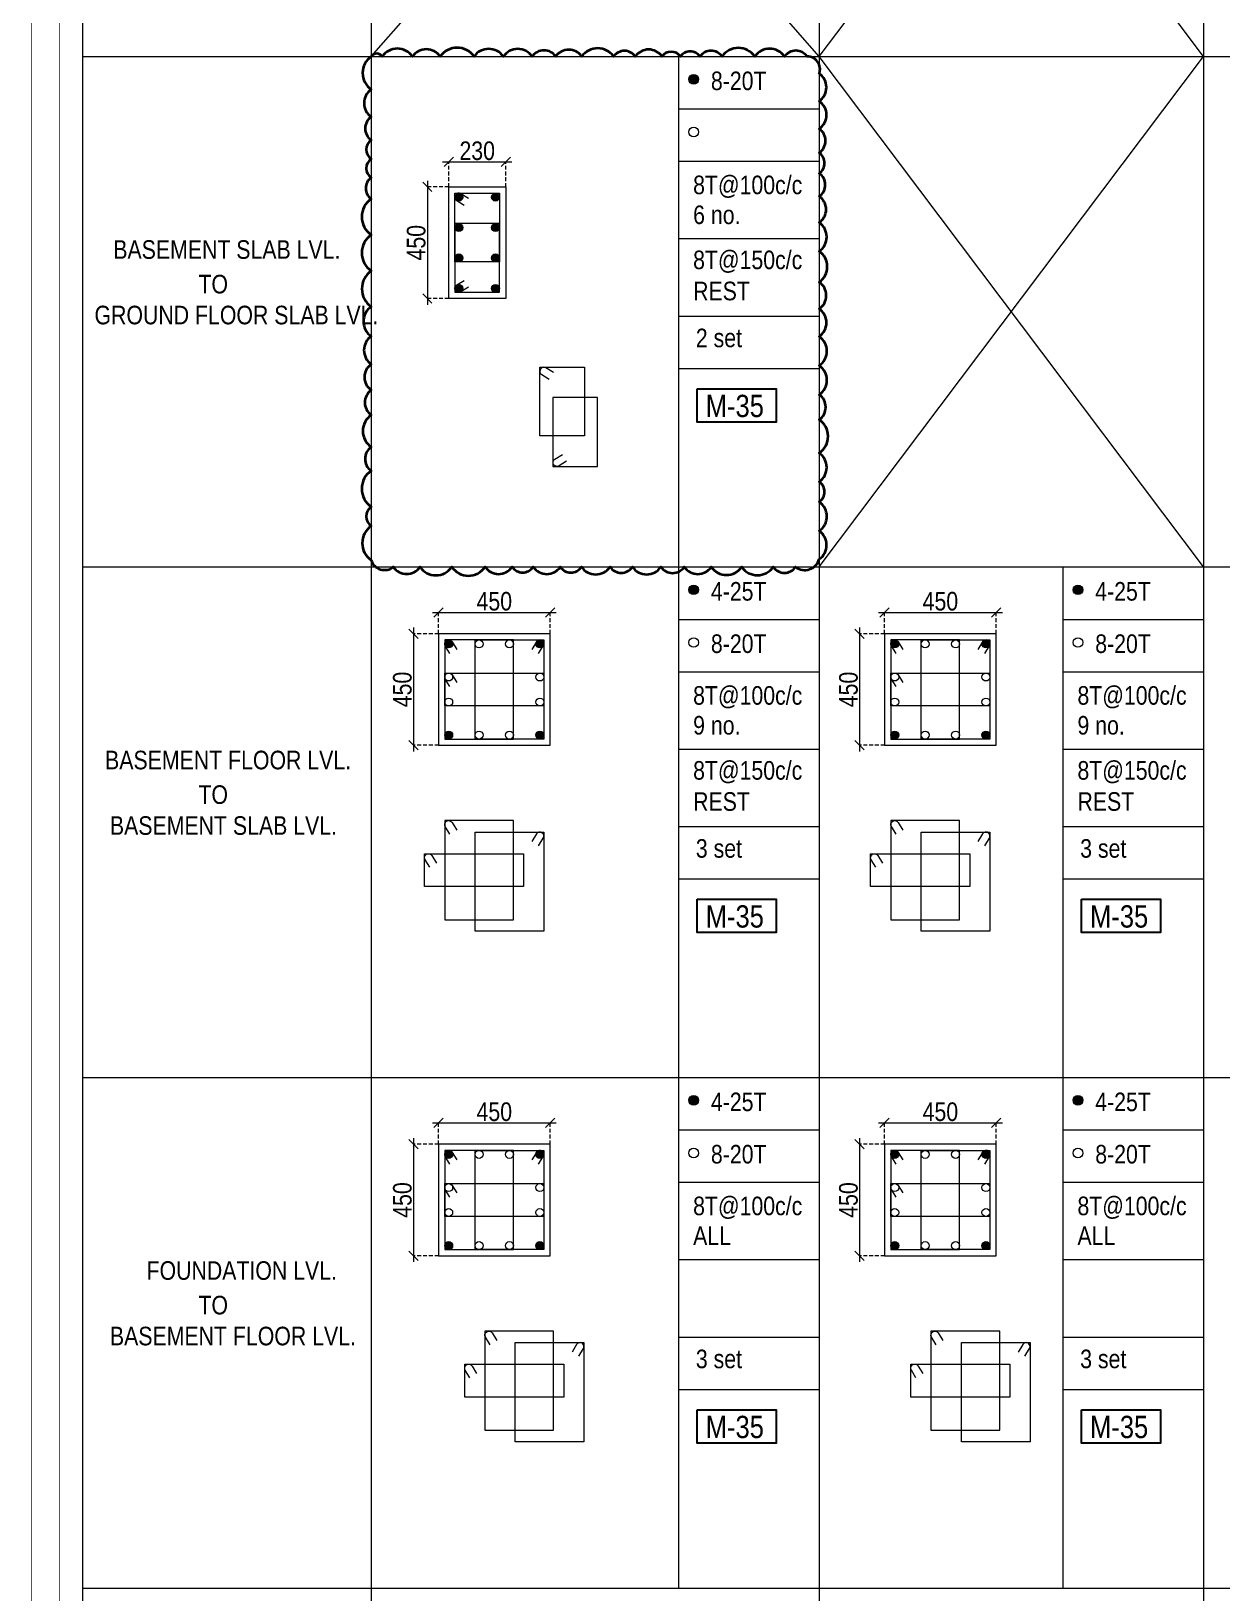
# Model space of a CAD drawing. Header units: millimetres. Extents: x 1112055 to 3390982, y -148532 to 766891.
# Drawn here: x 2086793 to 2106011, y 332674 to 357878 of the extents above; entities that cross this region are included whole.
import ezdxf
from ezdxf.enums import TextEntityAlignment as Align

# ---------------------------------------------------------------- set-up
doc = ezdxf.new("R2010")
doc.units = ezdxf.units.MM
doc.header["$PDMODE"] = 35
doc.header["$PDSIZE"] = -25
doc.linetypes.add('DASHED2', pattern=[0.375, 0.25, -0.125])
doc.linetypes.add('Hidden', pattern=[9.525, 6.35, -3.175])
for name, color, linetype, lineweight in [('B COL. SIZE DIM', 220, 'Continuous', 25), ('B COLSCH', 204, 'Continuous', 20), ('B COLUMN', 1, 'Hidden', 9), ('B STEEL', 34, 'Continuous', 15), ('B TITLE BLOCK', 250, 'Continuous', 0)]:
    doc.layers.add(name, color=color, linetype=linetype, lineweight=lineweight)
doc.layers.add('B TEXT', color=7, linetype='Continuous')
doc.styles.add('dim inside', font='romans.shx', dxfattribs={"width": 0.8, "height": 125})
doc.styles.add('SWINC', font='swissc.ttf')
doc.dimstyles.new('dim inside', dxfattribs={"dimtxt": 125, "dimasz": 100, "dimexe": 0, "dimexo": 0, "dimgap": 10, "dimtad": 0, "dimdec": 0, "dimzin": 0, "dimdsep": 46, "dimtxsty": 'dim inside', "dimblk": 'SMALL', "dimcen": 0.09, "dimadec": 0, "dimazin": 0, "dimtfac": 1, "dimtdec": 0, "dimtofl": 0, "dimtmove": 0, "dimatfit": 3, "dimfxl": 1, "dimtolj": 1, "dimtzin": 0, "dimarcsym": 2})

# ---------------------------------------------------------------- blocks, each defined once
blk = doc.blocks.new('_Oblique')
at = {"color": 0, "linetype": 'ByBlock', "lineweight": -2}
blk.add_line((-0.5, -0.5), (0.5, 0.5), dxfattribs=at)
blk = doc.blocks.new('*D1052')
at = {"layer": 'B COL. SIZE DIM', "color": 250, "lineweight": 9, "ltscale": 250, "transparency": 16777216}
blk.add_line((2093268, 340258), (2095268, 340258), dxfattribs=at)
at = {"layer": 'B COL. SIZE DIM', "color": 250, "linetype": 'DASHED2', "lineweight": 9, "ltscale": 250, "transparency": 16777216}
for p, q in [((2093368, 339913), (2093368, 340258)), ((2095168, 339913), (2095168, 340258))]:
    blk.add_line(p, q, dxfattribs=at)
at = {"layer": 'Defpoints', "color": 0, "ltscale": 250, "transparency": 16777216}
for p in [(2095168, 340258), (2093368, 339913), (2095168, 339913)]:
    blk.add_point(p, dxfattribs=at)
at = {"layer": 'B COL. SIZE DIM', "color": 250, "lineweight": 9, "ltscale": 250, "transparency": 16777216, "xscale": 150, "yscale": 150, "zscale": 150, "rotation": 180}
blk.add_blockref('_Oblique', (2093368, 340258), dxfattribs=at)
at = {"layer": 'B COL. SIZE DIM', "color": 250, "lineweight": 9, "ltscale": 250, "transparency": 16777216, "xscale": 150, "yscale": 150, "zscale": 150}
blk.add_blockref('_Oblique', (2095168, 340258), dxfattribs=at)
at = {"layer": 'B COL. SIZE DIM', "color": 6, "ltscale": 250, "transparency": 16777216, "insert": (2094268, 340436), "char_height": 300, "attachment_point": 5, "style": 'SWINC'}
blk.add_mtext('\\A1;450', dxfattribs=at)
blk = doc.blocks.new('*D1053')
at = {"layer": 'B COL. SIZE DIM', "color": 250, "lineweight": 9, "ltscale": 250, "transparency": 16777216}
blk.add_line((2092964, 340013), (2092964, 338013), dxfattribs=at)
at = {"layer": 'B COL. SIZE DIM', "color": 250, "linetype": 'DASHED2', "lineweight": 9, "ltscale": 250, "transparency": 16777216}
for p, q in [((2093368, 339913), (2092964, 339913)), ((2093368, 338113), (2092964, 338113))]:
    blk.add_line(p, q, dxfattribs=at)
at = {"layer": 'Defpoints', "color": 0, "ltscale": 250, "transparency": 16777216}
for p in [(2093368, 339913), (2092964, 338113), (2093368, 338113)]:
    blk.add_point(p, dxfattribs=at)
at = {"layer": 'B COL. SIZE DIM', "color": 250, "lineweight": 9, "ltscale": 250, "transparency": 16777216, "xscale": 150, "yscale": 150, "zscale": 150}
for p, rotation in [((2092964, 339913), 90), ((2092964, 338113), 270)]:
    blk.add_blockref('_Oblique', p, dxfattribs=dict(at, rotation=rotation))
at = {"layer": 'B COL. SIZE DIM', "color": 6, "ltscale": 250, "transparency": 16777216, "insert": (2092785, 339013), "char_height": 300, "attachment_point": 5, "rotation": 90, "style": 'SWINC'}
blk.add_mtext('\\A1;450', dxfattribs=at)
blk = doc.blocks.new('*D1310')
at = {"layer": 'B COL. SIZE DIM', "color": 250, "lineweight": 9, "ltscale": 250, "transparency": 16777216}
blk.add_line((2093268, 348498), (2095268, 348498), dxfattribs=at)
at = {"layer": 'B COL. SIZE DIM', "color": 250, "linetype": 'DASHED2', "lineweight": 9, "ltscale": 250, "transparency": 16777216}
for p, q in [((2093368, 348153), (2093368, 348498)), ((2095168, 348153), (2095168, 348498))]:
    blk.add_line(p, q, dxfattribs=at)
at = {"layer": 'Defpoints', "color": 0, "ltscale": 250, "transparency": 16777216}
for p in [(2095168, 348498), (2093368, 348153), (2095168, 348153)]:
    blk.add_point(p, dxfattribs=at)
at = {"layer": 'B COL. SIZE DIM', "color": 250, "lineweight": 9, "ltscale": 250, "transparency": 16777216, "xscale": 150, "yscale": 150, "zscale": 150, "rotation": 180}
blk.add_blockref('_Oblique', (2093368, 348498), dxfattribs=at)
at = {"layer": 'B COL. SIZE DIM', "color": 250, "lineweight": 9, "ltscale": 250, "transparency": 16777216, "xscale": 150, "yscale": 150, "zscale": 150}
blk.add_blockref('_Oblique', (2095168, 348498), dxfattribs=at)
at = {"layer": 'B COL. SIZE DIM', "color": 6, "ltscale": 250, "transparency": 16777216, "insert": (2094268, 348676), "char_height": 300, "attachment_point": 5, "style": 'SWINC'}
blk.add_mtext('\\A1;450', dxfattribs=at)
blk = doc.blocks.new('*D1311')
at = {"layer": 'B COL. SIZE DIM', "color": 250, "lineweight": 9, "ltscale": 250, "transparency": 16777216}
blk.add_line((2092964, 348253), (2092964, 346253), dxfattribs=at)
at = {"layer": 'B COL. SIZE DIM', "color": 250, "linetype": 'DASHED2', "lineweight": 9, "ltscale": 250, "transparency": 16777216}
for p, q in [((2093368, 348153), (2092964, 348153)), ((2093368, 346353), (2092964, 346353))]:
    blk.add_line(p, q, dxfattribs=at)
at = {"layer": 'Defpoints', "color": 0, "ltscale": 250, "transparency": 16777216}
for p in [(2093368, 348153), (2092964, 346353), (2093368, 346353)]:
    blk.add_point(p, dxfattribs=at)
at = {"layer": 'B COL. SIZE DIM', "color": 250, "lineweight": 9, "ltscale": 250, "transparency": 16777216, "xscale": 150, "yscale": 150, "zscale": 150}
for p, rotation in [((2092964, 348153), 90), ((2092964, 346353), 270)]:
    blk.add_blockref('_Oblique', p, dxfattribs=dict(at, rotation=rotation))
at = {"layer": 'B COL. SIZE DIM', "color": 6, "ltscale": 250, "transparency": 16777216, "insert": (2092785, 347253), "char_height": 300, "attachment_point": 5, "rotation": 90, "style": 'SWINC'}
blk.add_mtext('\\A1;450', dxfattribs=at)
blk = doc.blocks.new('*D2344')
at = {"layer": 'B COL. SIZE DIM', "color": 250, "lineweight": 9, "ltscale": 250, "transparency": 16777216}
blk.add_line((2100469, 340258), (2102469, 340258), dxfattribs=at)
at = {"layer": 'B COL. SIZE DIM', "color": 250, "linetype": 'DASHED2', "lineweight": 9, "ltscale": 250, "transparency": 16777216}
for p, q in [((2100569, 339913), (2100569, 340258)), ((2102369, 339913), (2102369, 340258))]:
    blk.add_line(p, q, dxfattribs=at)
at = {"layer": 'Defpoints', "color": 0, "ltscale": 250, "transparency": 16777216}
for p in [(2102369, 340258), (2100569, 339913), (2102369, 339913)]:
    blk.add_point(p, dxfattribs=at)
at = {"layer": 'B COL. SIZE DIM', "color": 250, "lineweight": 9, "ltscale": 250, "transparency": 16777216, "xscale": 150, "yscale": 150, "zscale": 150, "rotation": 180}
blk.add_blockref('_Oblique', (2100569, 340258), dxfattribs=at)
at = {"layer": 'B COL. SIZE DIM', "color": 250, "lineweight": 9, "ltscale": 250, "transparency": 16777216, "xscale": 150, "yscale": 150, "zscale": 150}
blk.add_blockref('_Oblique', (2102369, 340258), dxfattribs=at)
at = {"layer": 'B COL. SIZE DIM', "color": 6, "ltscale": 250, "transparency": 16777216, "insert": (2101469, 340436), "char_height": 300, "attachment_point": 5, "style": 'SWINC'}
blk.add_mtext('\\A1;450', dxfattribs=at)
blk = doc.blocks.new('*D2345')
at = {"layer": 'B COL. SIZE DIM', "color": 250, "lineweight": 9, "ltscale": 250, "transparency": 16777216}
blk.add_line((2100165, 340013), (2100165, 338013), dxfattribs=at)
at = {"layer": 'B COL. SIZE DIM', "color": 250, "linetype": 'DASHED2', "lineweight": 9, "ltscale": 250, "transparency": 16777216}
for p, q in [((2100569, 339913), (2100165, 339913)), ((2100569, 338113), (2100165, 338113))]:
    blk.add_line(p, q, dxfattribs=at)
at = {"layer": 'Defpoints', "color": 0, "ltscale": 250, "transparency": 16777216}
for p in [(2100569, 339913), (2100165, 338113), (2100569, 338113)]:
    blk.add_point(p, dxfattribs=at)
at = {"layer": 'B COL. SIZE DIM', "color": 250, "lineweight": 9, "ltscale": 250, "transparency": 16777216, "xscale": 150, "yscale": 150, "zscale": 150}
for p, rotation in [((2100165, 339913), 90), ((2100165, 338113), 270)]:
    blk.add_blockref('_Oblique', p, dxfattribs=dict(at, rotation=rotation))
at = {"layer": 'B COL. SIZE DIM', "color": 6, "ltscale": 250, "transparency": 16777216, "insert": (2099986, 339013), "char_height": 300, "attachment_point": 5, "rotation": 90, "style": 'SWINC'}
blk.add_mtext('\\A1;450', dxfattribs=at)
blk = doc.blocks.new('*D2342')
at = {"layer": 'B COL. SIZE DIM', "color": 250, "lineweight": 9, "ltscale": 250, "transparency": 16777216}
blk.add_line((2100469, 348498), (2102469, 348498), dxfattribs=at)
at = {"layer": 'B COL. SIZE DIM', "color": 250, "linetype": 'DASHED2', "lineweight": 9, "ltscale": 250, "transparency": 16777216}
for p, q in [((2100569, 348153), (2100569, 348498)), ((2102369, 348153), (2102369, 348498))]:
    blk.add_line(p, q, dxfattribs=at)
at = {"layer": 'Defpoints', "color": 0, "ltscale": 250, "transparency": 16777216}
for p in [(2102369, 348498), (2100569, 348153), (2102369, 348153)]:
    blk.add_point(p, dxfattribs=at)
at = {"layer": 'B COL. SIZE DIM', "color": 250, "lineweight": 9, "ltscale": 250, "transparency": 16777216, "xscale": 150, "yscale": 150, "zscale": 150, "rotation": 180}
blk.add_blockref('_Oblique', (2100569, 348498), dxfattribs=at)
at = {"layer": 'B COL. SIZE DIM', "color": 250, "lineweight": 9, "ltscale": 250, "transparency": 16777216, "xscale": 150, "yscale": 150, "zscale": 150}
blk.add_blockref('_Oblique', (2102369, 348498), dxfattribs=at)
at = {"layer": 'B COL. SIZE DIM', "color": 6, "ltscale": 250, "transparency": 16777216, "insert": (2101469, 348676), "char_height": 300, "attachment_point": 5, "style": 'SWINC'}
blk.add_mtext('\\A1;450', dxfattribs=at)
blk = doc.blocks.new('*D2343')
at = {"layer": 'B COL. SIZE DIM', "color": 250, "lineweight": 9, "ltscale": 250, "transparency": 16777216}
blk.add_line((2100165, 348253), (2100165, 346253), dxfattribs=at)
at = {"layer": 'B COL. SIZE DIM', "color": 250, "linetype": 'DASHED2', "lineweight": 9, "ltscale": 250, "transparency": 16777216}
for p, q in [((2100569, 348153), (2100165, 348153)), ((2100569, 346353), (2100165, 346353))]:
    blk.add_line(p, q, dxfattribs=at)
at = {"layer": 'Defpoints', "color": 0, "ltscale": 250, "transparency": 16777216}
for p in [(2100569, 348153), (2100165, 346353), (2100569, 346353)]:
    blk.add_point(p, dxfattribs=at)
at = {"layer": 'B COL. SIZE DIM', "color": 250, "lineweight": 9, "ltscale": 250, "transparency": 16777216, "xscale": 150, "yscale": 150, "zscale": 150}
for p, rotation in [((2100165, 348153), 90), ((2100165, 346353), 270)]:
    blk.add_blockref('_Oblique', p, dxfattribs=dict(at, rotation=rotation))
at = {"layer": 'B COL. SIZE DIM', "color": 6, "ltscale": 250, "transparency": 16777216, "insert": (2099986, 347253), "char_height": 300, "attachment_point": 5, "rotation": 90, "style": 'SWINC'}
blk.add_mtext('\\A1;450', dxfattribs=at)
blk = doc.blocks.new('*D2346')
at = {"layer": 'B COL. SIZE DIM', "color": 250, "lineweight": 9, "ltscale": 250, "transparency": 16777216}
blk.add_line((2093187, 355464), (2093187, 353464), dxfattribs=at)
at = {"layer": 'B COL. SIZE DIM', "color": 250, "linetype": 'DASHED2', "lineweight": 9, "ltscale": 250, "transparency": 16777216}
for p, q in [((2093532, 355364), (2093187, 355364)), ((2093532, 353564), (2093187, 353564))]:
    blk.add_line(p, q, dxfattribs=at)
at = {"layer": 'Defpoints', "color": 0, "ltscale": 250, "transparency": 16777216}
for p in [(2093532, 355364), (2093187, 353564), (2093532, 353564)]:
    blk.add_point(p, dxfattribs=at)
at = {"layer": 'B COL. SIZE DIM', "color": 250, "lineweight": 9, "ltscale": 250, "transparency": 16777216, "xscale": 150, "yscale": 150, "zscale": 150}
for p, rotation in [((2093187, 355364), 90), ((2093187, 353564), 270)]:
    blk.add_blockref('_Oblique', p, dxfattribs=dict(at, rotation=rotation))
at = {"layer": 'B COL. SIZE DIM', "color": 6, "ltscale": 250, "transparency": 16777216, "insert": (2093008, 354464), "char_height": 300, "attachment_point": 5, "rotation": 90, "style": 'SWINC'}
blk.add_mtext('\\A1;450', dxfattribs=at)
blk = doc.blocks.new('*D2347')
at = {"layer": 'B COL. SIZE DIM', "color": 250, "lineweight": 9, "ltscale": 250, "transparency": 16777216}
blk.add_line((2093432, 355768), (2094552, 355768), dxfattribs=at)
at = {"layer": 'B COL. SIZE DIM', "color": 250, "linetype": 'DASHED2', "lineweight": 9, "ltscale": 250, "transparency": 16777216}
for p, q in [((2093532, 355364), (2093532, 355768)), ((2094452, 355364), (2094452, 355768))]:
    blk.add_line(p, q, dxfattribs=at)
at = {"layer": 'Defpoints', "color": 0, "ltscale": 250, "transparency": 16777216}
for p in [(2094452, 355768), (2093532, 355364), (2094452, 355364)]:
    blk.add_point(p, dxfattribs=at)
at = {"layer": 'B COL. SIZE DIM', "color": 250, "lineweight": 9, "ltscale": 250, "transparency": 16777216, "xscale": 150, "yscale": 150, "zscale": 150, "rotation": 180}
blk.add_blockref('_Oblique', (2093532, 355768), dxfattribs=at)
at = {"layer": 'B COL. SIZE DIM', "color": 250, "lineweight": 9, "ltscale": 250, "transparency": 16777216, "xscale": 150, "yscale": 150, "zscale": 150}
blk.add_blockref('_Oblique', (2094452, 355768), dxfattribs=at)
at = {"layer": 'B COL. SIZE DIM', "color": 6, "ltscale": 250, "transparency": 16777216, "insert": (2093992, 355947), "char_height": 300, "attachment_point": 5, "style": 'SWINC'}
blk.add_mtext('\\A1;230', dxfattribs=at)

msp = doc.modelspace()

# ---------------------------------------------------------------- hatches: boundary and pattern name
at = {"layer": 'B STEEL', "lineweight": 9, "ltscale": 0.5}
h = msp.add_hatch(color=34, dxfattribs=at)
edge = h.paths.add_edge_path()
edge.add_arc((2097486, 357101.6), 76.8, 0, 360)
h = msp.add_hatch(color=34, dxfattribs=at)
edge = h.paths.add_edge_path()
edge.add_arc((2093695.7, 355199.7), 64, 270, 630, ccw=False)
at = {"layer": 'B STEEL'}
h = msp.add_hatch(color=34, dxfattribs=at)
edge = h.paths.add_edge_path()
edge.add_arc((2094287.6, 355199.7), 64, 270, 630, ccw=False)
h = msp.add_hatch(color=34, dxfattribs=at)
edge = h.paths.add_edge_path()
edge.add_arc((2093695.7, 354709.1), 64, 270, 630, ccw=False)
h = msp.add_hatch(color=34, dxfattribs=at)
edge = h.paths.add_edge_path()
edge.add_arc((2094287.6, 354709.1), 64, 270, 630)
h = msp.add_hatch(color=34, dxfattribs=at)
edge = h.paths.add_edge_path()
edge.add_arc((2093695.7, 354218.4), 64, 270, 630, ccw=False)
h = msp.add_hatch(color=34, dxfattribs=at)
edge = h.paths.add_edge_path()
edge.add_arc((2094287.6, 354218.4), 64, 270, 630)
at = {"layer": 'B STEEL', "lineweight": 9, "ltscale": 0.5}
h = msp.add_hatch(color=34, dxfattribs=at)
edge = h.paths.add_edge_path()
edge.add_arc((2093695.7, 353727.8), 64, 90, 450)
at = {"layer": 'B STEEL'}
h = msp.add_hatch(color=34, dxfattribs=at)
edge = h.paths.add_edge_path()
edge.add_arc((2094287.6, 353727.8), 64, 270, 630, ccw=False)
at = {"layer": 'B STEEL', "lineweight": 9, "ltscale": 0.5}
h = msp.add_hatch(color=34, dxfattribs=at)
edge = h.paths.add_edge_path()
edge.add_arc((2097486, 348861.8), 76.8, 0, 360)
h = msp.add_hatch(color=34, dxfattribs=at)
edge = h.paths.add_edge_path()
edge.add_arc((2103690, 348861.8), 76.8, 0, 360)
h = msp.add_hatch(color=34, dxfattribs=at)
edge = h.paths.add_edge_path()
edge.add_arc((2093531.7, 347988.6), 64, 0, 360)
h = msp.add_hatch(color=34, dxfattribs=at)
edge = h.paths.add_edge_path()
edge.add_arc((2095003.6, 347988.6), 64, 180, 540, ccw=False)
h = msp.add_hatch(color=34, dxfattribs=at)
edge = h.paths.add_edge_path()
edge.add_arc((2100732.6, 347988.6), 64, 0, 360)
h = msp.add_hatch(color=34, dxfattribs=at)
edge = h.paths.add_edge_path()
edge.add_arc((2102204.6, 347988.6), 64, 180, 540, ccw=False)
h = msp.add_hatch(color=34, dxfattribs=at)
edge = h.paths.add_edge_path()
edge.add_arc((2093531.7, 346516.6), 64, 0, 360, ccw=False)
h = msp.add_hatch(color=34, dxfattribs=at)
edge = h.paths.add_edge_path()
edge.add_arc((2095003.6, 346516.6), 64, -180, 180)
h = msp.add_hatch(color=34, dxfattribs=at)
edge = h.paths.add_edge_path()
edge.add_arc((2100732.6, 346516.6), 64, 0, 360, ccw=False)
h = msp.add_hatch(color=34, dxfattribs=at)
edge = h.paths.add_edge_path()
edge.add_arc((2102204.6, 346516.6), 64, -180, 180)
h = msp.add_hatch(color=34, dxfattribs=at)
edge = h.paths.add_edge_path()
edge.add_arc((2097486, 340621.9), 76.8, 0, 360)
h = msp.add_hatch(color=34, dxfattribs=at)
edge = h.paths.add_edge_path()
edge.add_arc((2103690, 340621.9), 76.8, 0, 360)
h = msp.add_hatch(color=34, dxfattribs=at)
edge = h.paths.add_edge_path()
edge.add_arc((2093531.7, 339748.7), 64, 0, 360)
h = msp.add_hatch(color=34, dxfattribs=at)
edge = h.paths.add_edge_path()
edge.add_arc((2095003.6, 339748.7), 64, 180, 540, ccw=False)
h = msp.add_hatch(color=34, dxfattribs=at)
edge = h.paths.add_edge_path()
edge.add_arc((2100732.6, 339748.7), 64, 0, 360)
h = msp.add_hatch(color=34, dxfattribs=at)
edge = h.paths.add_edge_path()
edge.add_arc((2102204.6, 339748.7), 64, 180, 540, ccw=False)
h = msp.add_hatch(color=34, dxfattribs=at)
edge = h.paths.add_edge_path()
edge.add_arc((2093531.7, 338276.8), 64, 0, 360, ccw=False)
h = msp.add_hatch(color=34, dxfattribs=at)
edge = h.paths.add_edge_path()
edge.add_arc((2095003.6, 338276.8), 64, -180, 180)
h = msp.add_hatch(color=34, dxfattribs=at)
edge = h.paths.add_edge_path()
edge.add_arc((2100732.6, 338276.8), 64, 0, 360, ccw=False)
h = msp.add_hatch(color=34, dxfattribs=at)
edge = h.paths.add_edge_path()
edge.add_arc((2102204.6, 338276.8), 64, -180, 180)

# ---------------------------------------------------------------- linework, layer by layer
at = {"color": 2, "lineweight": 35}
msp.add_lwpolyline([(2092280.6, 357469.9, 0.5205671), (2092280.6, 356938.3, 0.5205671), (2092280.6, 356495.1, 0.5205671), (2092280.6, 356121.9, 0.5205671), (2092280.6, 355815.7, 0.5205671), (2092280.6, 355513.9, 0.5205671), (2092280.6, 355172.6, 0.5205671), (2092280.6, 354591.5, 0.5205671), (2092280.6, 354008.8, 0.5205671), (2092280.6, 353432.1, 0.5205671), (2092280.6, 352954.5, 0.5205671), (2092280.6, 352503.6, 0.5205671), (2092280.6, 352084.3, 0.5205671), (2092280.6, 351683.8, 0.5205671), (2092280.6, 351166.6, 0.5205671), (2092280.6, 350784.4, 0.5205671), (2092280.6, 350201.8, 0.5205671), (2092280.6, 349891.5, 0.5205671), (2092280.6, 349339.9, 0.5205671), (2092638.7, 349230.1, 0.5205671), (2093068.6, 349230.1, 0.5205671), (2093581, 349230.1, 0.5205671), (2094119.5, 349230.1, 0.5205671), (2094556.7, 349230.1, 0.5205671), (2094896.2, 349230.1, 0.5205671), (2095333.6, 349230.1, 0.5205671), (2095674.8, 349230.1, 0.5205671), (2096137.2, 349230.1, 0.5205671), (2096497.1, 349230.1, 0.5205671), (2096958.2, 349230.1, 0.5205671), (2097334.2, 349230.1, 0.5205671), (2097771.2, 349230.1, 0.5205671), (2098262.1, 349230.1, 0.5205671), (2098769.7, 349230.1, 0.5205671), (2099131.8, 349230.1, 0.5205671), (2099514.1, 349355.2, 0.5205671), (2099514.1, 349812.4, 0.5205671), (2099514.1, 350279.4, 0.5205671), (2099514.1, 350606.3, 0.5205671), (2099514.1, 351068.7, 0.5205671), (2099514.1, 351609.7, 0.5205671), (2099514.1, 352010.3, 0.5205671), (2099514.1, 352481.6, 0.5205671), (2099514.1, 352950.5, 0.5205671), (2099514.1, 353397, 0.5205671), (2099514.1, 353828.7, 0.5205671), (2099514.1, 354326.4, 0.5205671), (2099514.1, 354789.7, 0.5205671), (2099514.1, 355213.8, 0.5205671), (2099514.1, 355583.5, 0.5205671), (2099514.1, 355915, 0.5205671), (2099514.1, 356304, 0.5205671), (2099514.1, 356750.6, 0.5205671), (2099514.1, 357194.1, 0.5205671), (2099317.3, 357469.9, 0.5205671), (2098951.7, 357469.9, 0.5205671), (2098473, 357469.9, 0.5205671), (2097943.9, 357469.9, 0.5205671), (2097588.8, 357469.9, 0.5205671), (2097271.7, 357469.9, 0.5205671), (2096974.8, 357469.9, 0.5205671), (2096543.6, 357469.9, 0.5205671), (2096193.2, 357469.9, 0.5205671), (2095680.9, 357469.9, 0.5205671), (2095259, 357469.9, 0.5205671), (2094880.3, 357469.9, 0.5205671), (2094414, 357469.9, 0.5205671), (2093941.3, 357469.9, 0.5205671), (2093394, 357469.9, 0.5205671), (2092946.2, 357469.9, 0.5205671), (2092459.5, 357469.9, 0.5205671)], format="xyb", close=True, dxfattribs=at)
at = {"layer": 'B COLSCH', "color": 250, "lineweight": 0}
for p, q in [((2087620, 383508.5), (2087620, 323875.2)), ((2092280.6, 382189.4), (2092280.6, 323875.2)), ((2099514.1, 382189.4), (2099514.1, 323875.2)), ((2105718.1, 382189.4), (2105718.1, 323875.2)), ((2099514.1, 357469.9), (2092280.6, 365709.7)), ((2092280.6, 357469.9), (2099514.1, 365709.7)), ((2105718.1, 357469.9), (2099514.1, 365709.7)), ((2099514.1, 357469.9), (2105718.1, 365709.7)), ((2087620, 357469.9), (2216655.7, 357469.9)), ((2097239.7, 357469.9), (2097239.7, 332750.4)), ((2099514.1, 349230.1), (2105718.1, 357469.9)), ((2105718.1, 349230.1), (2099514.1, 357469.9)), ((2097239.7, 356624.9), (2099514.1, 356624.9)), ((2097239.7, 355779.9), (2099514.1, 355779.9)), ((2097239.7, 354530.1), (2099514.1, 354530.1)), ((2097239.7, 353280.4), (2099514.1, 353280.4)), ((2097239.7, 352435.4), (2099514.1, 352435.4)), ((2087620, 349230.1), (2216655.7, 349230.1)), ((2103443.7, 349230.1), (2103443.7, 332750.4)), ((2097239.7, 348385.1), (2099514.1, 348385.1)), ((2103443.7, 348385.1), (2105718.1, 348385.1)), ((2097239.7, 347540.1), (2099514.1, 347540.1)), ((2103443.7, 347540.1), (2105718.1, 347540.1)), ((2097239.7, 346290.3), (2099514.1, 346290.3)), ((2103443.7, 346290.3), (2105718.1, 346290.3)), ((2097239.7, 345040.5), (2099514.1, 345040.5)), ((2103443.7, 345040.5), (2105718.1, 345040.5)), ((2097239.7, 344195.5), (2099514.1, 344195.5)), ((2103443.7, 344195.5), (2105718.1, 344195.5)), ((2087620, 340990.2), (2216655.7, 340990.2)), ((2097239.7, 340145.2), (2099514.1, 340145.2)), ((2103443.7, 340145.2), (2105718.1, 340145.2)), ((2097239.7, 339300.2), (2099514.1, 339300.2)), ((2103443.7, 339300.2), (2105718.1, 339300.2)), ((2097239.7, 338050.5), (2099514.1, 338050.5)), ((2103443.7, 338050.5), (2105718.1, 338050.5)), ((2097239.7, 336800.7), (2099514.1, 336800.7)), ((2103443.7, 336800.7), (2105718.1, 336800.7)), ((2097239.7, 335955.7), (2099514.1, 335955.7)), ((2103443.7, 335955.7), (2105718.1, 335955.7)), ((2087620, 332750.4), (2216655.7, 332750.4))]:
    msp.add_line(p, q, dxfattribs=at)
at = {"layer": 'B COLUMN', "color": 1, "linetype": 'ByBlock', "lineweight": 20}
for points in [[(2093531.7, 355363.7), (2094451.7, 355363.7), (2094451.7, 353563.7), (2093531.7, 353563.7)], [(2093367.6, 346352.6), (2095167.6, 346352.6), (2095167.6, 348152.6), (2093367.6, 348152.6)], [(2100568.6, 346352.6), (2102368.6, 346352.6), (2102368.6, 348152.6), (2100568.6, 348152.6)], [(2093367.6, 338112.7), (2095167.6, 338112.7), (2095167.6, 339912.7), (2093367.6, 339912.7)], [(2100568.6, 338112.7), (2102368.6, 338112.7), (2102368.6, 339912.7), (2100568.6, 339912.7)]]:
    msp.add_lwpolyline(points, close=True, dxfattribs=at)
at = {"layer": 'B STEEL', "color": 34, "lineweight": 9, "ltscale": 0.5}
for points in [[(2093850.7, 355179.5), (2093729.2, 355254.2, 1), (2093662.1, 355145.2), (2093783.6, 355070.4)], [(2093850.7, 353748), (2093729.2, 353673.2, -1), (2093662.1, 353782.3), (2093783.6, 353857)], [(2095222.2, 352369.8), (2095100.7, 352444.6, 1), (2095033.6, 352335.5), (2095155.1, 352260.7)], [(2095433.8, 350938.3), (2095312.4, 350863.6, -1), (2095245.3, 350972.6), (2095366.7, 351047.4)], [(2093551.9, 347833.5), (2093477.1, 347955, -1), (2093586.2, 348022.1), (2093660.9, 347900.6)], [(2094983.4, 347833.5), (2095058.1, 347955, 1), (2094949.1, 348022.1), (2094874.3, 347900.6)], [(2100752.8, 347833.5), (2100678.1, 347955, -1), (2100787.1, 348022.1), (2100861.9, 347900.6)], [(2102184.3, 347833.5), (2102259.1, 347955, 1), (2102150, 348022.1), (2102075.3, 347900.6)], [(2093551.9, 347299.1), (2093477.1, 347420.6, -1), (2093586.2, 347487.7), (2093660.9, 347366.2)], [(2100752.8, 347299.1), (2100678.1, 347420.6, -1), (2100787.1, 347487.7), (2100861.9, 347366.2)], [(2093551.9, 344917.8), (2093477.1, 345039.3, -1), (2093586.2, 345106.4), (2093660.9, 344984.9)], [(2100752.8, 344917.8), (2100678.1, 345039.3, -1), (2100787.1, 345106.4), (2100861.9, 344984.9)], [(2094983.4, 344732.2), (2095058.1, 344853.7, 1), (2094949.1, 344920.8), (2094874.3, 344799.3)], [(2102184.3, 344732.2), (2102259.1, 344853.7, 1), (2102150, 344920.8), (2102075.3, 344799.3)], [(2093226, 344383.4), (2093151.3, 344504.9, -1), (2093260.3, 344572), (2093335.1, 344450.5)], [(2100427, 344383.4), (2100352.2, 344504.9, -1), (2100461.2, 344572), (2100536, 344450.5)], [(2093551.9, 339593.7), (2093477.1, 339715.2, -1), (2093586.2, 339782.3), (2093660.9, 339660.8)], [(2094983.4, 339593.7), (2095058.1, 339715.2, 1), (2094949.1, 339782.3), (2094874.3, 339660.8)], [(2100752.8, 339593.7), (2100678.1, 339715.2, -1), (2100787.1, 339782.3), (2100861.9, 339660.8)], [(2102184.3, 339593.7), (2102259.1, 339715.2, 1), (2102150, 339782.3), (2102075.3, 339660.8)], [(2093551.9, 339059.3), (2093477.1, 339180.8, -1), (2093586.2, 339247.9), (2093660.9, 339126.4)], [(2100752.8, 339059.3), (2100678.1, 339180.8, -1), (2100787.1, 339247.9), (2100861.9, 339126.4)], [(2094200, 336678), (2094125.2, 336799.5, -1), (2094234.2, 336866.6), (2094309, 336745.1)], [(2101400.9, 336678), (2101326.1, 336799.5, -1), (2101435.2, 336866.6), (2101509.9, 336745.1)], [(2095631.4, 336492.4), (2095706.2, 336613.8, 1), (2095597.2, 336681), (2095522.4, 336559.5)], [(2102832.4, 336492.4), (2102907.1, 336613.8, 1), (2102798.1, 336681), (2102723.3, 336559.5)], [(2093874.1, 336143.6), (2093799.3, 336265.1, -1), (2093908.4, 336332.2), (2093983.1, 336210.7)], [(2101075, 336143.6), (2101000.3, 336265.1, -1), (2101109.3, 336332.2), (2101184.1, 336210.7)]]:
    msp.add_lwpolyline(points, format="xyb", dxfattribs=at)
for points in [[(2094351.7, 355263.7), (2094351.7, 354154.4), (2093631.7, 354154.4), (2093631.7, 355263.7)], [(2094351.7, 353663.7), (2094351.7, 354773.1), (2093631.7, 354773.1), (2093631.7, 353663.7)], [(2095723.2, 352454.1), (2095723.2, 351344.7), (2095003.2, 351344.7), (2095003.2, 352454.1)], [(2095934.8, 350854.1), (2095934.8, 351963.4), (2095214.8, 351963.4), (2095214.8, 350854.1)], [(2093467.6, 346452.6), (2094577, 346452.6), (2094577, 348052.6), (2093467.6, 348052.6)], [(2095067.6, 346452.6), (2093958.3, 346452.6), (2093958.3, 348052.6), (2095067.6, 348052.6)], [(2100668.6, 346452.6), (2101777.9, 346452.6), (2101777.9, 348052.6), (2100668.6, 348052.6)], [(2102268.6, 346452.6), (2101159.2, 346452.6), (2101159.2, 348052.6), (2102268.6, 348052.6)], [(2093467.6, 347518.2), (2095067.6, 347518.2), (2095067.6, 346987), (2093467.6, 346987)], [(2100668.6, 347518.2), (2102268.6, 347518.2), (2102268.6, 346987), (2100668.6, 346987)], [(2093467.6, 343536.9), (2094577, 343536.9), (2094577, 345136.9), (2093467.6, 345136.9)], [(2100668.6, 343536.9), (2101777.9, 343536.9), (2101777.9, 345136.9), (2100668.6, 345136.9)], [(2095067.6, 343351.3), (2093958.3, 343351.3), (2093958.3, 344951.3), (2095067.6, 344951.3)], [(2102268.6, 343351.3), (2101159.2, 343351.3), (2101159.2, 344951.3), (2102268.6, 344951.3)], [(2093141.8, 344602.5), (2094741.8, 344602.5), (2094741.8, 344071.3), (2093141.8, 344071.3)], [(2100342.7, 344602.5), (2101942.7, 344602.5), (2101942.7, 344071.3), (2100342.7, 344071.3)], [(2093467.6, 338212.7), (2094577, 338212.7), (2094577, 339812.7), (2093467.6, 339812.7)], [(2095067.6, 338212.7), (2093958.3, 338212.7), (2093958.3, 339812.7), (2095067.6, 339812.7)], [(2100668.6, 338212.7), (2101777.9, 338212.7), (2101777.9, 339812.7), (2100668.6, 339812.7)], [(2102268.6, 338212.7), (2101159.2, 338212.7), (2101159.2, 339812.7), (2102268.6, 339812.7)], [(2093467.6, 339278.3), (2095067.6, 339278.3), (2095067.6, 338747.1), (2093467.6, 338747.1)], [(2100668.6, 339278.3), (2102268.6, 339278.3), (2102268.6, 338747.1), (2100668.6, 338747.1)], [(2094115.7, 335297), (2095225.1, 335297), (2095225.1, 336897), (2094115.7, 336897)], [(2101316.6, 335297), (2102426, 335297), (2102426, 336897), (2101316.6, 336897)], [(2095715.7, 335111.4), (2094606.4, 335111.4), (2094606.4, 336711.4), (2095715.7, 336711.4)], [(2102916.6, 335111.4), (2101807.3, 335111.4), (2101807.3, 336711.4), (2102916.6, 336711.4)], [(2093789.8, 336362.6), (2095389.8, 336362.6), (2095389.8, 335831.4), (2093789.8, 335831.4)], [(2100990.8, 336362.6), (2102590.8, 336362.6), (2102590.8, 335831.4), (2100990.8, 335831.4)]]:
    msp.add_lwpolyline(points, close=True, dxfattribs=at)
for centre, radius in [((2097486, 357101.6), 76.8), ((2097486, 356251.3), 76.8), ((2093695.7, 355199.7), 64), ((2094287.6, 355199.7), 64), ((2093695.7, 354709.1), 64), ((2094287.6, 354709.1), 64), ((2093695.7, 354218.4), 64), ((2094287.6, 354218.4), 64), ((2093695.7, 353727.8), 64), ((2094287.6, 353727.8), 64), ((2097486, 348861.8), 76.8), ((2103690, 348861.8), 76.8), ((2097486, 348011.5), 76.8), ((2103690, 348011.5), 76.8), ((2093531.7, 347988.6), 64), ((2094022.3, 347988.6), 64), ((2094513, 347988.6), 64), ((2095003.6, 347988.6), 64), ((2100732.6, 347988.6), 64), ((2101223.2, 347988.6), 64), ((2101713.9, 347988.6), 64), ((2102204.6, 347988.6), 64), ((2093531.7, 347454.2), 64), ((2095003.6, 347454.2), 64), ((2100732.6, 347454.2), 64), ((2102204.6, 347454.2), 64), ((2093531.7, 347051), 64), ((2095003.6, 347051), 64), ((2100732.6, 347051), 64), ((2102204.6, 347051), 64), ((2093531.7, 346516.6), 64), ((2094022.3, 346516.6), 64), ((2094513, 346516.6), 64), ((2095003.6, 346516.6), 64), ((2100732.6, 346516.6), 64), ((2101223.2, 346516.6), 64), ((2101713.9, 346516.6), 64), ((2102204.6, 346516.6), 64), ((2097486, 340621.9), 76.8), ((2103690, 340621.9), 76.8), ((2093531.7, 339748.7), 64), ((2094022.3, 339748.7), 64), ((2094513, 339748.7), 64), ((2095003.6, 339748.7), 64), ((2097486, 339771.6), 76.8), ((2100732.6, 339748.7), 64), ((2101223.2, 339748.7), 64), ((2101713.9, 339748.7), 64), ((2102204.6, 339748.7), 64), ((2103690, 339771.6), 76.8), ((2093531.7, 339214.3), 64), ((2095003.6, 339214.3), 64), ((2100732.6, 339214.3), 64), ((2102204.6, 339214.3), 64), ((2093531.7, 338811.2), 64), ((2095003.6, 338811.2), 64), ((2100732.6, 338811.2), 64), ((2102204.6, 338811.2), 64), ((2093531.7, 338276.8), 64), ((2094022.3, 338276.8), 64), ((2094513, 338276.8), 64), ((2095003.6, 338276.8), 64), ((2100732.6, 338276.8), 64), ((2101223.2, 338276.8), 64), ((2101713.9, 338276.8), 64), ((2102204.6, 338276.8), 64)]:
    msp.add_circle(centre, radius, dxfattribs=at)
at = {"layer": 'B TEXT', "color": 1}
for points in [[(2097543.4, 352106.3), (2098818, 352106.3), (2098818, 351568.4), (2097543.4, 351568.4)], [(2097543.4, 343866.5), (2098818, 343866.5), (2098818, 343328.5), (2097543.4, 343328.5)], [(2103747.3, 343866.5), (2105021.9, 343866.5), (2105021.9, 343328.5), (2103747.3, 343328.5)], [(2097543.4, 335626.7), (2098818, 335626.7), (2098818, 335088.7), (2097543.4, 335088.7)], [(2103747.3, 335626.7), (2105021.9, 335626.7), (2105021.9, 335088.7), (2103747.3, 335088.7)]]:
    msp.add_lwpolyline(points, close=True, dxfattribs=at)
at = {"layer": 'B TITLE BLOCK', "color": 1, "const_width": 10.1}
msp.add_lwpolyline([(2086797.8, 384330.6), (2086797.8, 305004), (2230948.1, 305004), (2230948.1, 384330.6)], close=True, dxfattribs=at)
at = {"layer": 'B TITLE BLOCK', "color": 250, "lineweight": 0, "const_width": 10.1}
msp.add_lwpolyline([(2087246.3, 383882.2), (2087246.3, 305452.4), (2230499.6, 305452.4), (2230499.6, 383882.2)], close=True, dxfattribs=at)

# ---------------------------------------------------------------- texts
at = {"layer": 'B TEXT', "style": 'SWINC'}
for s, p in [('8-20T', (2097764.5, 356927)), ('8T@100c/c', (2097477.6, 355247.2)), ('6 no.', (2097477.6, 354765.4)), ('8T@150c/c', (2097477.6, 354037.3)), ('REST', (2097477.6, 353534.9)), ('2 set', (2097521.4, 352777.9)), ('4-25T', (2097764.5, 348687.2)), ('4-25T', (2103968.5, 348687.2)), ('8-20T', (2097764.5, 347842.2)), ('8-20T', (2103968.5, 347842.2)), ('8T@100c/c', (2097477.6, 347007.4)), ('8T@100c/c', (2103681.5, 347007.4)), ('9 no.', (2097477.6, 346525.6)), ('9 no.', (2103681.5, 346525.6)), ('8T@150c/c', (2097477.6, 345797.5)), ('8T@150c/c', (2103681.5, 345797.5)), ('REST', (2097477.6, 345295.1)), ('REST', (2103681.5, 345295.1)), ('3 set', (2097521.4, 344538)), ('3 set', (2103725.3, 344538)), ('4-25T', (2097764.5, 340447.3)), ('4-25T', (2103968.5, 340447.3)), ('8-20T', (2097764.5, 339602.3)), ('8-20T', (2103968.5, 339602.3)), ('8T@100c/c', (2097477.6, 338767.5)), ('8T@100c/c', (2103681.5, 338767.5)), ('ALL', (2097477.6, 338285.7)), ('ALL', (2103681.5, 338285.7)), ('3 set', (2097521.4, 336298.2)), ('3 set', (2103725.3, 336298.2))]:
    msp.add_text(s, height=300, dxfattribs=at).set_placement(p)
at = {"layer": 'B TEXT', "color": 1, "style": 'SWINC'}
for s, height, p in [('BASEMENT SLAB LVL.', 300, (2088117.6, 354114.3)), ('TO', 300, (2089491.9, 353556.2)), ('GROUND FLOOR SLAB LVL.', 300, (2087814.2, 353057)), ('M-35', 360, (2097680.8, 351541.8)), ('BASEMENT FLOOR LVL.', 300, (2087984.9, 345874.4)), ('TO', 300, (2089491.9, 345316.4)), ('BASEMENT SLAB LVL.', 300, (2088062.9, 344817.2)), ('M-35', 360, (2097680.8, 343302)), ('M-35', 360, (2103884.7, 343302)), ('FOUNDATION LVL.', 300, (2088654.4, 337634.6)), ('TO', 300, (2089491.9, 337076.6)), ('BASEMENT FLOOR LVL.', 300, (2088062.9, 336577.3)), ('M-35', 360, (2097680.8, 335062.1)), ('M-35', 360, (2103884.7, 335062.1))]:
    msp.add_text(s, height=height, dxfattribs=at).set_placement(p, align=Align.BOTTOM_LEFT)

# ---------------------------------------------------------------- dimensions: what is measured, and where the dimension line sits
at = {"layer": 'B COL. SIZE DIM', "color": 250, "ltscale": 250}
for base, p1, p2, angle, picture, middle in [((2094451.7, 355767.6), (2093531.7, 355363.7), (2094451.7, 355363.7), 180, '*D2347', (2093991.7, 355946.8)), ((2093186.7, 353563.7), (2093531.7, 355363.7), (2093531.7, 353563.7), 270, '*D2346', (2093007.9, 354463.7)), ((2092963.8, 346352.6), (2093367.6, 348152.6), (2093367.6, 346352.6), 90, '*D1311', (2092785, 347252.6)), ((2100164.7, 346352.6), (2100568.6, 348152.6), (2100568.6, 346352.6), 90, '*D2343', (2099985.9, 347252.6)), ((2092963.8, 338112.7), (2093367.6, 339912.7), (2093367.6, 338112.7), 90, '*D1053', (2092785, 339012.7)), ((2100164.7, 338112.7), (2100568.6, 339912.7), (2100568.6, 338112.7), 90, '*D2345', (2099985.9, 339012.7))]:
    dim = msp.add_linear_dim(base=base, p1=p1, p2=p2, angle=angle, dimstyle='dim inside', override={"dimtxt": 300, "dimasz": 150, "dimgap": 25, "dimtad": 3, "dimlfac": 0.25, "dimtxsty": 'SWINC', "dimblk1": 'Oblique', "dimblk2": 'Oblique', "dimsah": 1, "dimdle": 100, "dimclrd": 250, "dimclre": 250, "dimclrt": 6, "dimfxl": 1000, "dimlwd": 9, "dimlwe": 9}, dxfattribs=at)
    dim.commit()
    dim.dimension.update_dxf_attribs({"geometry": picture, "text_midpoint": middle})
for base, p1, p2, picture, middle in [((2095167.6, 348497.5), (2093367.6, 348152.6), (2095167.6, 348152.6), '*D1310', (2094267.6, 348676.3)), ((2102368.6, 348497.5), (2100568.6, 348152.6), (2102368.6, 348152.6), '*D2342', (2101468.6, 348676.3)), ((2095167.6, 340257.7), (2093367.6, 339912.7), (2095167.6, 339912.7), '*D1052', (2094267.6, 340436.5)), ((2102368.6, 340257.7), (2100568.6, 339912.7), (2102368.6, 339912.7), '*D2344', (2101468.6, 340436.5))]:
    dim = msp.add_linear_dim(base=base, p1=p1, p2=p2, dimstyle='dim inside', override={"dimtxt": 300, "dimasz": 150, "dimgap": 25, "dimtad": 3, "dimlfac": 0.25, "dimtxsty": 'SWINC', "dimblk1": 'Oblique', "dimblk2": 'Oblique', "dimsah": 1, "dimdle": 100, "dimclrd": 250, "dimclre": 250, "dimclrt": 6, "dimfxl": 1000, "dimlwd": 9, "dimlwe": 9}, dxfattribs=at)
    dim.commit()
    dim.dimension.update_dxf_attribs({"geometry": picture, "text_midpoint": middle})

doc.saveas('drawing.dxf')
